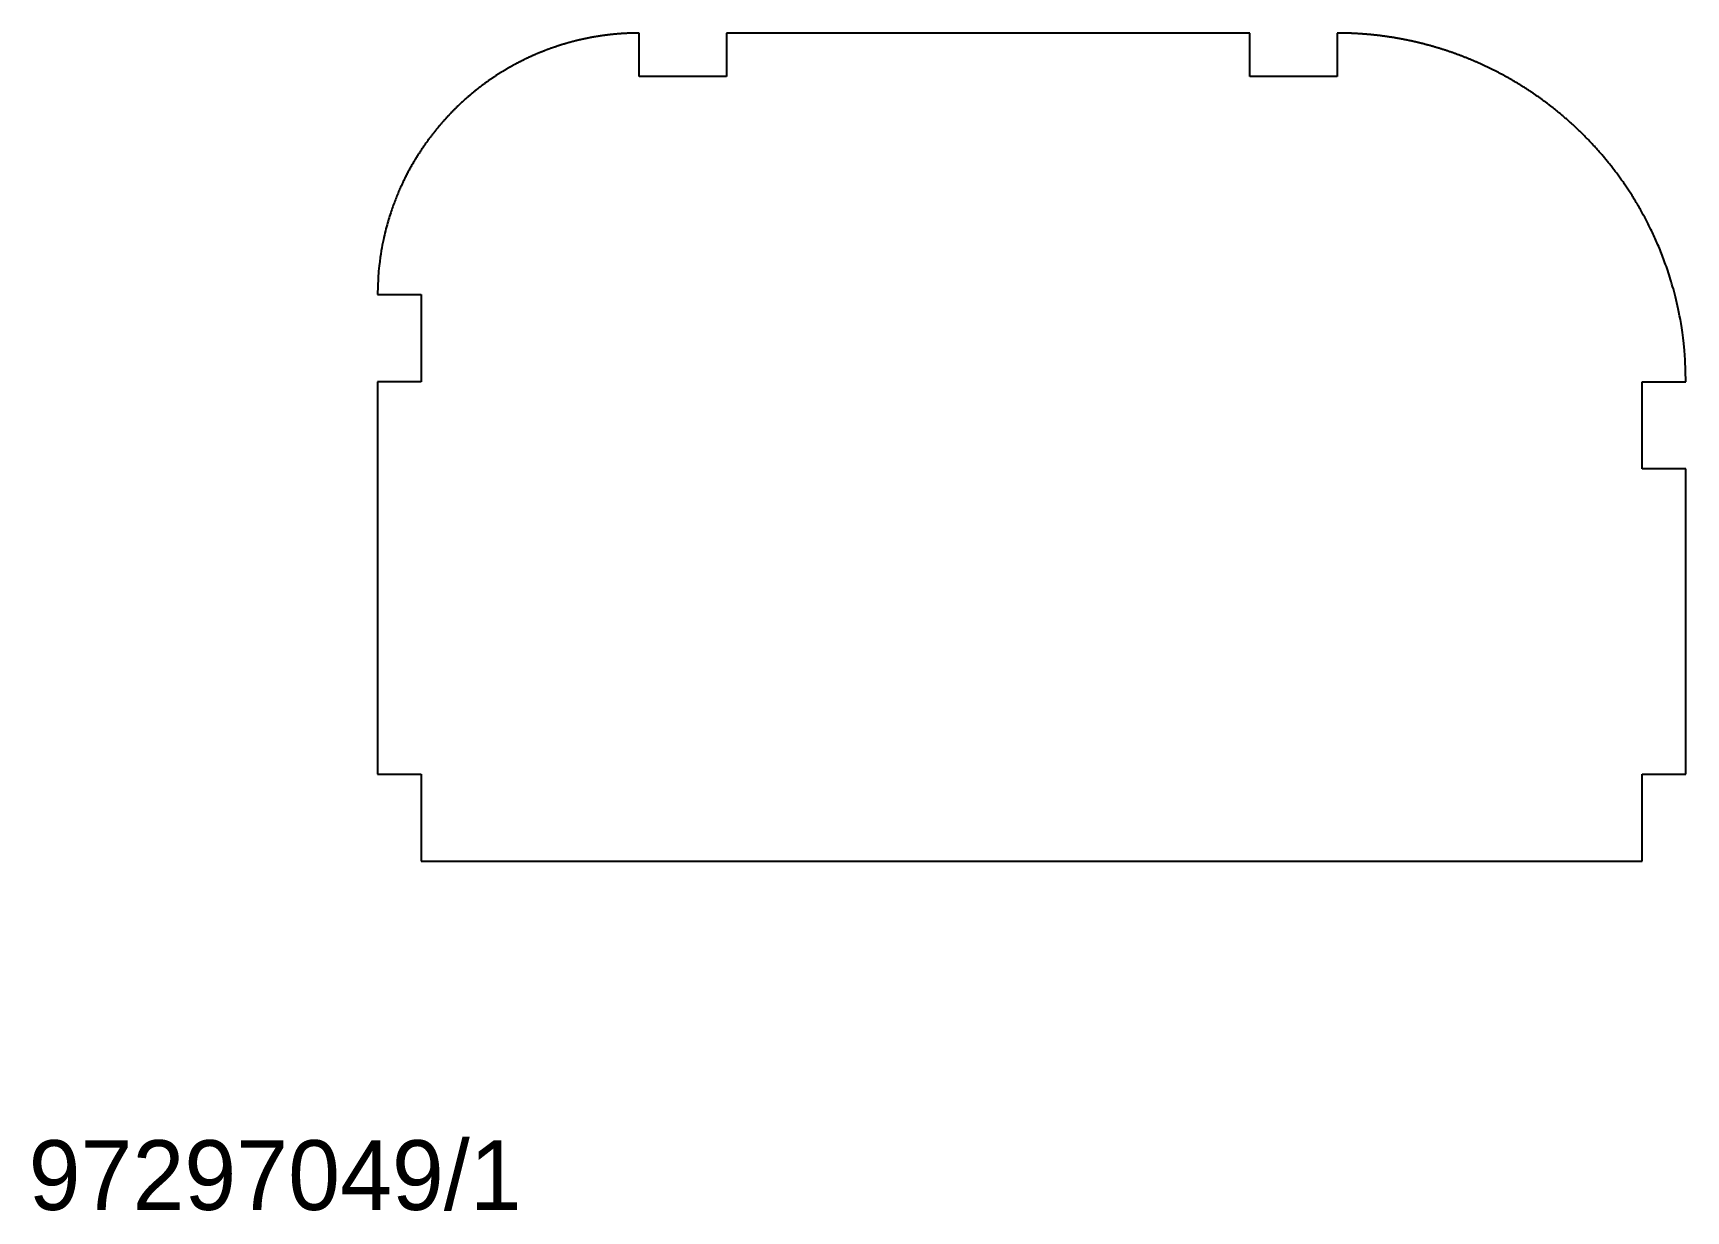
# Model space of a CAD drawing. Extents: x 11 to 200, y 10 to 145.
import ezdxf

# ---------------------------------------------------------------- set-up
doc = ezdxf.new("R2010")
doc.units = 0

msp = doc.modelspace()

# ---------------------------------------------------------------- linework, layer by layer
for p, q in [((72.4248, 144.0279), (72.3647, 144.0121)), ((72.485, 144.0435), (72.4248, 144.0279)), ((72.5451, 144.059), (72.485, 144.0435)), ((72.6052, 144.0743), (72.5451, 144.059)), ((72.6653, 144.0896), (72.6052, 144.0743)), ((72.7254, 144.1046), (72.6653, 144.0896)), ((72.7856, 144.1196), (72.7254, 144.1046)), ((72.8457, 144.1344), (72.7856, 144.1196)), ((72.9058, 144.1491), (72.8457, 144.1344)), ((72.9659, 144.1637), (72.9058, 144.1491)), ((73.026, 144.1781), (72.9659, 144.1637)), ((73.0862, 144.1924), (73.026, 144.1781)), ((73.1463, 144.2066), (73.0862, 144.1924)), ((73.2064, 144.2207), (73.1463, 144.2066)), ((73.2665, 144.2346), (73.2064, 144.2207)), ((73.3266, 144.2484), (73.2665, 144.2346)), ((73.3868, 144.262), (73.3266, 144.2484)), ((73.4469, 144.2755), (73.3868, 144.262)), ((73.507, 144.2889), (73.4469, 144.2755)), ((73.5671, 144.3022), (73.507, 144.2889)), ((73.6272, 144.3153), (73.5671, 144.3022)), ((73.6874, 144.3283), (73.6272, 144.3153)), ((73.7475, 144.3412), (73.6874, 144.3283)), ((73.8076, 144.3539), (73.7475, 144.3412)), ((73.8677, 144.3666), (73.8076, 144.3539)), ((73.9278, 144.379), (73.8677, 144.3666)), ((73.988, 144.3914), (73.9278, 144.379)), ((74.0481, 144.4036), (73.988, 144.3914)), ((74.1082, 144.4158), (74.0481, 144.4036)), ((74.1683, 144.4277), (74.1082, 144.4158)), ((74.2285, 144.4396), (74.1683, 144.4277)), ((74.2886, 144.4513), (74.2285, 144.4396)), ((74.3487, 144.4629), (74.2886, 144.4513)), ((74.4088, 144.4744), (74.3487, 144.4629)), ((74.4689, 144.4857), (74.4088, 144.4744)), ((74.5291, 144.4969), (74.4689, 144.4857)), ((74.5892, 144.508), (74.5291, 144.4969)), ((74.6493, 144.519), (74.5892, 144.508)), ((74.7094, 144.5298), (74.6493, 144.519)), ((74.7695, 144.5405), (74.7094, 144.5298)), ((74.8297, 144.5511), (74.7695, 144.5405)), ((74.8898, 144.5616), (74.8297, 144.5511)), ((74.9499, 144.5719), (74.8898, 144.5616)), ((75.01, 144.5821), (74.9499, 144.5719)), ((75.0701, 144.5922), (75.01, 144.5821)), ((75.1302, 144.6021), (75.0701, 144.5922)), ((75.1904, 144.6119), (75.1302, 144.6021)), ((75.2505, 144.6216), (75.1904, 144.6119)), ((75.3106, 144.6312), (75.2505, 144.6216)), ((75.3707, 144.6407), (75.3106, 144.6312)), ((75.4308, 144.65), (75.3707, 144.6407)), ((75.491, 144.6592), (75.4308, 144.65)), ((75.5511, 144.6683), (75.491, 144.6592)), ((75.6112, 144.6772), (75.5511, 144.6683)), ((75.6713, 144.6861), (75.6112, 144.6772)), ((75.7315, 144.6948), (75.6713, 144.6861)), ((75.7916, 144.7033), (75.7315, 144.6948)), ((75.8517, 144.7118), (75.7916, 144.7033)), ((75.9118, 144.7201), (75.8517, 144.7118)), ((75.9719, 144.7283), (75.9118, 144.7201)), ((76.0321, 144.7364), (75.9719, 144.7283)), ((76.0922, 144.7444), (76.0321, 144.7364)), ((76.1523, 144.7522), (76.0922, 144.7444)), ((76.2124, 144.7599), (76.1523, 144.7522)), ((76.2725, 144.7675), (76.2124, 144.7599)), ((76.3327, 144.775), (76.2725, 144.7675)), ((76.3928, 144.7823), (76.3327, 144.775)), ((76.4529, 144.7896), (76.3928, 144.7823)), ((76.513, 144.7966), (76.4529, 144.7896)), ((76.5731, 144.8036), (76.513, 144.7966)), ((76.6333, 144.8105), (76.5731, 144.8036)), ((76.6934, 144.8172), (76.6333, 144.8105)), ((76.7535, 144.8238), (76.6934, 144.8172)), ((76.8136, 144.8303), (76.7535, 144.8238)), ((76.8737, 144.8367), (76.8136, 144.8303)), ((76.9339, 144.8429), (76.8737, 144.8367)), ((76.994, 144.849), (76.9339, 144.8429)), ((77.0541, 144.855), (76.994, 144.849)), ((77.1142, 144.8609), (77.0541, 144.855)), ((77.1743, 144.8666), (77.1142, 144.8609)), ((77.2345, 144.8723), (77.1743, 144.8666)), ((77.2946, 144.8778), (77.2345, 144.8723)), ((77.3547, 144.8831), (77.2946, 144.8778)), ((77.4148, 144.8884), (77.3547, 144.8831)), ((77.4749, 144.8935), (77.4148, 144.8884)), ((77.5351, 144.8986), (77.4749, 144.8935)), ((77.5952, 144.9035), (77.5351, 144.8986)), ((77.6553, 144.9082), (77.5952, 144.9035)), ((77.7154, 144.9129), (77.6553, 144.9082)), ((77.7755, 144.9174), (77.7154, 144.9129)), ((77.8357, 144.9218), (77.7755, 144.9174)), ((77.8958, 144.9261), (77.8357, 144.9218)), ((77.9559, 144.9303), (77.8958, 144.9261)), ((78.016, 144.9343), (77.9559, 144.9303)), ((78.0761, 144.9382), (78.016, 144.9343)), ((78.1363, 144.942), (78.0761, 144.9382)), ((78.1964, 144.9457), (78.1363, 144.942)), ((78.2565, 144.9493), (78.1964, 144.9457)), ((78.3166, 144.9527), (78.2565, 144.9493)), ((78.3767, 144.956), (78.3166, 144.9527)), ((78.4369, 144.9592), (78.3767, 144.956)), ((78.497, 144.9623), (78.4369, 144.9592)), ((78.5571, 144.9653), (78.497, 144.9623)), ((78.6172, 144.9681), (78.5571, 144.9653)), ((78.6774, 144.9708), (78.6172, 144.9681)), ((78.7375, 144.9734), (78.6774, 144.9708)), ((78.7976, 144.9759), (78.7375, 144.9734)), ((78.8577, 144.9782), (78.7976, 144.9759)), ((78.9178, 144.9805), (78.8577, 144.9782)), ((78.978, 144.9826), (78.9178, 144.9805)), ((79.0381, 144.9846), (78.978, 144.9826)), ((79.0982, 144.9864), (79.0381, 144.9846)), ((79.1583, 144.9882), (79.0982, 144.9864)), ((79.2184, 144.9898), (79.1583, 144.9882)), ((79.2785, 144.9913), (79.2184, 144.9898)), ((79.3387, 144.9927), (79.2785, 144.9913)), ((79.3988, 144.994), (79.3387, 144.9927)), ((79.4589, 144.9951), (79.3988, 144.994)), ((79.519, 144.9961), (79.4589, 144.9951)), ((79.5791, 144.997), (79.519, 144.9961)), ((79.6393, 144.9978), (79.5791, 144.997)), ((79.6994, 144.9985), (79.6393, 144.9978)), ((79.7595, 144.999), (79.6994, 144.9985)), ((79.8196, 144.9995), (79.7595, 144.999)), ((79.8797, 144.9998), (79.8196, 144.9995)), ((79.9399, 144.9999), (79.8797, 144.9998)), ((80, 145), (79.9399, 144.9999)), ((80, 140), (80, 145)), ((150, 145), (90, 145)), ((90, 145), (90, 140)), ((150, 140), (150, 145)), ((160.08, 144.9999), (160, 145)), ((160, 145), (160, 140)), ((160.16, 144.9997), (160.08, 144.9999)), ((160.24, 144.9993), (160.16, 144.9997)), ((160.321, 144.9987), (160.24, 144.9993)), ((160.401, 144.998), (160.321, 144.9987)), ((160.481, 144.9971), (160.401, 144.998)), ((160.561, 144.9961), (160.481, 144.9971)), ((160.641, 144.9949), (160.561, 144.9961)), ((160.721, 144.9935), (160.641, 144.9949)), ((160.802, 144.992), (160.721, 144.9935)), ((160.882, 144.9903), (160.802, 144.992)), ((160.962, 144.9884), (160.882, 144.9903)), ((161.042, 144.9864), (160.962, 144.9884)), ((161.122, 144.9843), (161.042, 144.9864)), ((161.202, 144.9819), (161.122, 144.9843)), ((161.283, 144.9794), (161.202, 144.9819)), ((161.363, 144.9768), (161.283, 144.9794)), ((161.443, 144.974), (161.363, 144.9768)), ((161.523, 144.971), (161.443, 144.974)), ((161.603, 144.9678), (161.523, 144.971)), ((161.683, 144.9646), (161.603, 144.9678)), ((161.764, 144.9611), (161.683, 144.9646)), ((161.844, 144.9575), (161.764, 144.9611)), ((161.924, 144.9537), (161.844, 144.9575)), ((162.004, 144.9498), (161.924, 144.9537)), ((162.084, 144.9457), (162.004, 144.9498)), ((162.164, 144.9414), (162.084, 144.9457)), ((162.244, 144.937), (162.164, 144.9414)), ((162.325, 144.9324), (162.244, 144.937)), ((162.405, 144.9276), (162.325, 144.9324)), ((162.485, 144.9227), (162.405, 144.9276)), ((162.565, 144.9177), (162.485, 144.9227)), ((162.645, 144.9124), (162.565, 144.9177)), ((162.725, 144.907), (162.645, 144.9124)), ((162.806, 144.9015), (162.725, 144.907)), ((162.886, 144.8958), (162.806, 144.9015)), ((162.966, 144.8899), (162.886, 144.8958)), ((163.046, 144.8838), (162.966, 144.8899)), ((163.126, 144.8776), (163.046, 144.8838)), ((163.206, 144.8713), (163.126, 144.8776)), ((163.287, 144.8647), (163.206, 144.8713)), ((163.367, 144.858), (163.287, 144.8647)), ((163.447, 144.8512), (163.367, 144.858)), ((163.527, 144.8442), (163.447, 144.8512)), ((163.607, 144.837), (163.527, 144.8442)), ((163.687, 144.8297), (163.607, 144.837)), ((163.768, 144.8222), (163.687, 144.8297)), ((163.848, 144.8145), (163.768, 144.8222)), ((163.928, 144.8067), (163.848, 144.8145)), ((164.008, 144.7987), (163.928, 144.8067)), ((164.088, 144.7905), (164.008, 144.7987)), ((164.168, 144.7822), (164.088, 144.7905)), ((164.248, 144.7737), (164.168, 144.7822)), ((164.329, 144.7651), (164.248, 144.7737)), ((164.409, 144.7563), (164.329, 144.7651)), ((164.489, 144.7473), (164.409, 144.7563)), ((164.569, 144.7382), (164.489, 144.7473)), ((164.649, 144.7289), (164.569, 144.7382)), ((164.729, 144.7194), (164.649, 144.7289)), ((164.81, 144.7098), (164.729, 144.7194)), ((164.89, 144.7), (164.81, 144.7098)), ((164.97, 144.69), (164.89, 144.7)), ((165.05, 144.6799), (164.97, 144.69)), ((165.13, 144.6696), (165.05, 144.6799)), ((165.21, 144.6592), (165.13, 144.6696)), ((165.291, 144.6486), (165.21, 144.6592)), ((165.371, 144.6378), (165.291, 144.6486)), ((165.451, 144.6268), (165.371, 144.6378)), ((165.531, 144.6157), (165.451, 144.6268)), ((165.611, 144.6045), (165.531, 144.6157)), ((165.691, 144.593), (165.611, 144.6045)), ((165.772, 144.5814), (165.691, 144.593)), ((165.852, 144.5696), (165.772, 144.5814)), ((165.932, 144.5577), (165.852, 144.5696)), ((166.012, 144.5456), (165.932, 144.5577)), ((166.092, 144.5333), (166.012, 144.5456)), ((166.172, 144.5209), (166.092, 144.5333)), ((166.253, 144.5083), (166.172, 144.5209)), ((166.333, 144.4955), (166.253, 144.5083)), ((166.413, 144.4826), (166.333, 144.4955)), ((166.493, 144.4695), (166.413, 144.4826)), ((166.573, 144.4562), (166.493, 144.4695)), ((166.653, 144.4428), (166.573, 144.4562)), ((166.733, 144.4292), (166.653, 144.4428)), ((166.814, 144.4154), (166.733, 144.4292)), ((166.894, 144.4015), (166.814, 144.4154)), ((166.974, 144.3873), (166.894, 144.4015)), ((167.054, 144.3731), (166.974, 144.3873)), ((167.134, 144.3586), (167.054, 144.3731)), ((167.214, 144.344), (167.134, 144.3586)), ((167.295, 144.3292), (167.214, 144.344)), ((167.375, 144.3143), (167.295, 144.3292)), ((167.455, 144.2992), (167.375, 144.3143)), ((167.535, 144.2839), (167.455, 144.2992)), ((167.615, 144.2684), (167.535, 144.2839)), ((167.695, 144.2528), (167.615, 144.2684)), ((167.776, 144.237), (167.695, 144.2528)), ((167.856, 144.221), (167.776, 144.237)), ((167.936, 144.2049), (167.856, 144.221)), ((168.016, 144.1886), (167.936, 144.2049)), ((168.096, 144.1721), (168.016, 144.1886)), ((168.176, 144.1554), (168.096, 144.1721)), ((168.257, 144.1386), (168.176, 144.1554)), ((168.337, 144.1216), (168.257, 144.1386)), ((168.417, 144.1044), (168.337, 144.1216)), ((168.497, 144.0871), (168.417, 144.1044)), ((168.577, 144.0696), (168.497, 144.0871)), ((168.657, 144.0519), (168.577, 144.0696)), ((168.737, 144.034), (168.657, 144.0519)), ((168.818, 144.016), (168.737, 144.034)), ((67.1944, 142.1296), (67.1343, 142.1012)), ((67.2545, 142.1579), (67.1944, 142.1296)), ((67.3146, 142.1861), (67.2545, 142.1579)), ((67.3747, 142.214), (67.3146, 142.1861)), ((67.4349, 142.2418), (67.3747, 142.214)), ((67.495, 142.2695), (67.4349, 142.2418)), ((67.5551, 142.297), (67.495, 142.2695)), ((67.6152, 142.3243), (67.5551, 142.297)), ((67.6753, 142.3515), (67.6152, 142.3243)), ((67.7355, 142.3785), (67.6753, 142.3515)), ((67.7956, 142.4053), (67.7355, 142.3785)), ((67.8557, 142.432), (67.7956, 142.4053)), ((67.9158, 142.4586), (67.8557, 142.432)), ((67.9759, 142.4849), (67.9158, 142.4586)), ((68.0361, 142.5112), (67.9759, 142.4849)), ((68.0962, 142.5372), (68.0361, 142.5112)), ((68.1563, 142.5631), (68.0962, 142.5372)), ((68.2164, 142.5889), (68.1563, 142.5631)), ((68.2766, 142.6145), (68.2164, 142.5889)), ((68.3367, 142.6399), (68.2766, 142.6145)), ((68.3968, 142.6652), (68.3367, 142.6399)), ((68.4569, 142.6904), (68.3968, 142.6652)), ((68.517, 142.7154), (68.4569, 142.6904)), ((68.5771, 142.7402), (68.517, 142.7154)), ((68.6373, 142.7649), (68.5771, 142.7402)), ((68.6974, 142.7894), (68.6373, 142.7649)), ((68.7575, 142.8138), (68.6974, 142.7894)), ((68.8176, 142.838), (68.7575, 142.8138)), ((68.8777, 142.8621), (68.8176, 142.838)), ((68.9379, 142.886), (68.8777, 142.8621)), ((68.998, 142.9098), (68.9379, 142.886)), ((69.0581, 142.9334), (68.998, 142.9098)), ((69.1182, 142.9569), (69.0581, 142.9334)), ((69.1783, 142.9802), (69.1182, 142.9569)), ((69.2385, 143.0034), (69.1783, 142.9802)), ((69.2986, 143.0264), (69.2385, 143.0034)), ((69.3587, 143.0493), (69.2986, 143.0264)), ((69.4188, 143.072), (69.3587, 143.0493)), ((69.4789, 143.0946), (69.4188, 143.072)), ((69.5391, 143.1171), (69.4789, 143.0946)), ((69.5992, 143.1393), (69.5391, 143.1171)), ((69.6593, 143.1615), (69.5992, 143.1393)), ((69.7194, 143.1835), (69.6593, 143.1615)), ((69.7796, 143.2054), (69.7194, 143.1835)), ((69.8397, 143.2271), (69.7796, 143.2054)), ((69.8998, 143.2486), (69.8397, 143.2271)), ((69.9599, 143.2701), (69.8998, 143.2486)), ((70.02, 143.2913), (69.9599, 143.2701)), ((70.0802, 143.3125), (70.02, 143.2913)), ((70.1403, 143.3335), (70.0802, 143.3125)), ((70.2004, 143.3543), (70.1403, 143.3335)), ((70.2605, 143.375), (70.2004, 143.3543)), ((70.3206, 143.3956), (70.2605, 143.375)), ((70.3808, 143.416), (70.3206, 143.3956)), ((70.4409, 143.4363), (70.3808, 143.416)), ((70.501, 143.4564), (70.4409, 143.4363)), ((70.5611, 143.4764), (70.501, 143.4564)), ((70.6212, 143.4963), (70.5611, 143.4764)), ((70.6814, 143.516), (70.6212, 143.4963)), ((70.7415, 143.5356), (70.6814, 143.516)), ((70.8016, 143.555), (70.7415, 143.5356)), ((70.8617, 143.5743), (70.8016, 143.555)), ((70.9218, 143.5935), (70.8617, 143.5743)), ((70.9819, 143.6125), (70.9218, 143.5935)), ((71.0421, 143.6314), (70.9819, 143.6125)), ((71.1022, 143.6501), (71.0421, 143.6314)), ((71.1623, 143.6687), (71.1022, 143.6501)), ((71.2224, 143.6872), (71.1623, 143.6687)), ((71.2826, 143.7055), (71.2224, 143.6872)), ((71.3427, 143.7237), (71.2826, 143.7055)), ((71.4028, 143.7417), (71.3427, 143.7237)), ((71.4629, 143.7597), (71.4028, 143.7417)), ((71.523, 143.7774), (71.4629, 143.7597)), ((71.5832, 143.7951), (71.523, 143.7774)), ((71.6433, 143.8126), (71.5832, 143.7951)), ((71.7034, 143.83), (71.6433, 143.8126)), ((71.7635, 143.8472), (71.7034, 143.83)), ((71.8236, 143.8643), (71.7635, 143.8472)), ((71.8838, 143.8812), (71.8236, 143.8643)), ((71.9439, 143.8981), (71.8838, 143.8812)), ((72.004, 143.9148), (71.9439, 143.8981)), ((72.0641, 143.9313), (72.004, 143.9148)), ((72.1242, 143.9478), (72.0641, 143.9313)), ((72.1844, 143.964), (72.1242, 143.9478)), ((72.2445, 143.9802), (72.1844, 143.964)), ((72.3046, 143.9962), (72.2445, 143.9802)), ((72.3647, 144.0121), (72.3046, 143.9962)), ((168.898, 143.9978), (168.818, 144.016)), ((168.978, 143.9794), (168.898, 143.9978)), ((169.058, 143.9609), (168.978, 143.9794)), ((169.138, 143.9422), (169.058, 143.9609)), ((169.218, 143.9232), (169.138, 143.9422)), ((169.299, 143.9042), (169.218, 143.9232)), ((169.379, 143.8849), (169.299, 143.9042)), ((169.459, 143.8655), (169.379, 143.8849)), ((169.539, 143.8459), (169.459, 143.8655)), ((169.619, 143.8261), (169.539, 143.8459)), ((169.699, 143.8062), (169.619, 143.8261)), ((169.78, 143.7861), (169.699, 143.8062)), ((169.86, 143.7658), (169.78, 143.7861)), ((169.94, 143.7453), (169.86, 143.7658)), ((170.02, 143.7246), (169.94, 143.7453)), ((170.1, 143.7038), (170.02, 143.7246)), ((170.18, 143.6828), (170.1, 143.7038)), ((170.261, 143.6616), (170.18, 143.6828)), ((170.341, 143.6403), (170.261, 143.6616)), ((170.421, 143.6187), (170.341, 143.6403)), ((170.501, 143.597), (170.421, 143.6187)), ((170.581, 143.5751), (170.501, 143.597)), ((170.661, 143.553), (170.581, 143.5751)), ((170.741, 143.5308), (170.661, 143.553)), ((170.822, 143.5083), (170.741, 143.5308)), ((170.902, 143.4857), (170.822, 143.5083)), ((170.982, 143.4629), (170.902, 143.4857)), ((171.062, 143.4399), (170.982, 143.4629)), ((171.142, 143.4168), (171.062, 143.4399)), ((171.222, 143.3934), (171.142, 143.4168)), ((171.303, 143.3699), (171.222, 143.3934)), ((171.383, 143.3462), (171.303, 143.3699)), ((171.463, 143.3223), (171.383, 143.3462)), ((171.543, 143.2983), (171.463, 143.3223)), ((171.623, 143.274), (171.543, 143.2983)), ((171.703, 143.2496), (171.623, 143.274)), ((171.784, 143.2249), (171.703, 143.2496)), ((171.864, 143.2001), (171.784, 143.2249)), ((171.944, 143.1752), (171.864, 143.2001)), ((172.024, 143.15), (171.944, 143.1752)), ((172.104, 143.1246), (172.024, 143.15)), ((172.184, 143.0991), (172.104, 143.1246)), ((172.265, 143.0734), (172.184, 143.0991)), ((172.345, 143.0474), (172.265, 143.0734)), ((172.425, 143.0213), (172.345, 143.0474)), ((172.505, 142.9951), (172.425, 143.0213)), ((172.585, 142.9686), (172.505, 142.9951)), ((172.665, 142.9419), (172.585, 142.9686)), ((172.745, 142.9151), (172.665, 142.9419)), ((172.826, 142.888), (172.745, 142.9151)), ((172.906, 142.8608), (172.826, 142.888)), ((172.986, 142.8334), (172.906, 142.8608)), ((173.066, 142.8058), (172.986, 142.8334)), ((173.146, 142.778), (173.066, 142.8058)), ((173.226, 142.75), (173.146, 142.778)), ((173.307, 142.7218), (173.226, 142.75)), ((173.387, 142.6934), (173.307, 142.7218)), ((173.467, 142.6649), (173.387, 142.6934)), ((173.547, 142.6361), (173.467, 142.6649)), ((173.627, 142.6071), (173.547, 142.6361)), ((173.707, 142.578), (173.627, 142.6071)), ((173.788, 142.5487), (173.707, 142.578)), ((173.868, 142.5191), (173.788, 142.5487)), ((173.948, 142.4894), (173.868, 142.5191)), ((174.028, 142.4595), (173.948, 142.4894)), ((174.108, 142.4294), (174.028, 142.4595)), ((174.188, 142.3991), (174.108, 142.4294)), ((174.269, 142.3685), (174.188, 142.3991)), ((174.349, 142.3378), (174.269, 142.3685)), ((174.429, 142.3069), (174.349, 142.3378)), ((174.509, 142.2758), (174.429, 142.3069)), ((174.589, 142.2445), (174.509, 142.2758)), ((174.669, 142.213), (174.589, 142.2445)), ((174.749, 142.1813), (174.669, 142.213)), ((174.83, 142.1494), (174.749, 142.1813)), ((174.91, 142.1173), (174.83, 142.1494)), ((63.7675, 140.2291), (63.7074, 140.1903)), ((63.8277, 140.2677), (63.7675, 140.2291)), ((63.8878, 140.306), (63.8277, 140.2677)), ((63.9479, 140.3442), (63.8878, 140.306)), ((64.008, 140.3822), (63.9479, 140.3442)), ((64.0681, 140.42), (64.008, 140.3822)), ((64.1283, 140.4576), (64.0681, 140.42)), ((64.1884, 140.4949), (64.1283, 140.4576)), ((64.2485, 140.5321), (64.1884, 140.4949)), ((64.3086, 140.5691), (64.2485, 140.5321)), ((64.3687, 140.6059), (64.3086, 140.5691)), ((64.4288, 140.6425), (64.3687, 140.6059)), ((64.489, 140.6789), (64.4288, 140.6425)), ((64.5491, 140.7151), (64.489, 140.6789)), ((64.6092, 140.7512), (64.5491, 140.7151)), ((64.6693, 140.787), (64.6092, 140.7512)), ((64.7294, 140.8227), (64.6693, 140.787)), ((64.7896, 140.8581), (64.7294, 140.8227)), ((64.8497, 140.8934), (64.7896, 140.8581)), ((64.9098, 140.9285), (64.8497, 140.8934)), ((64.9699, 140.9634), (64.9098, 140.9285)), ((65.0301, 140.9981), (64.9699, 140.9634)), ((65.0902, 141.0326), (65.0301, 140.9981)), ((65.1503, 141.067), (65.0902, 141.0326)), ((65.2104, 141.1011), (65.1503, 141.067)), ((65.2705, 141.1351), (65.2104, 141.1011)), ((65.3307, 141.1689), (65.2705, 141.1351)), ((65.3908, 141.2025), (65.3307, 141.1689)), ((65.4509, 141.2359), (65.3908, 141.2025)), ((65.511, 141.2692), (65.4509, 141.2359)), ((65.5711, 141.3022), (65.511, 141.2692)), ((65.6313, 141.3351), (65.5711, 141.3022)), ((65.6914, 141.3678), (65.6313, 141.3351)), ((65.7515, 141.4004), (65.6914, 141.3678)), ((65.8116, 141.4327), (65.7515, 141.4004)), ((65.8717, 141.4649), (65.8116, 141.4327)), ((65.9319, 141.4969), (65.8717, 141.4649)), ((65.992, 141.5288), (65.9319, 141.4969)), ((66.0521, 141.5604), (65.992, 141.5288)), ((66.1122, 141.5919), (66.0521, 141.5604)), ((66.1723, 141.6232), (66.1122, 141.5919)), ((66.2325, 141.6544), (66.1723, 141.6232)), ((66.2926, 141.6853), (66.2325, 141.6544)), ((66.3527, 141.7161), (66.2926, 141.6853)), ((66.4128, 141.7467), (66.3527, 141.7161)), ((66.4729, 141.7772), (66.4128, 141.7467)), ((66.5331, 141.8075), (66.4729, 141.7772)), ((66.5932, 141.8376), (66.5331, 141.8075)), ((66.6533, 141.8676), (66.5932, 141.8376)), ((66.7134, 141.8973), (66.6533, 141.8676)), ((66.7735, 141.9269), (66.7134, 141.8973)), ((66.8337, 141.9564), (66.7735, 141.9269)), ((66.8938, 141.9857), (66.8337, 141.9564)), ((66.9539, 142.0148), (66.8938, 141.9857)), ((67.014, 142.0437), (66.9539, 142.0148)), ((67.0741, 142.0725), (67.014, 142.0437)), ((67.1343, 142.1012), (67.0741, 142.0725)), ((174.99, 142.085), (174.91, 142.1173)), ((175.07, 142.0525), (174.99, 142.085)), ((175.15, 142.0198), (175.07, 142.0525)), ((175.23, 141.9869), (175.15, 142.0198)), ((175.311, 141.9538), (175.23, 141.9869)), ((175.391, 141.9205), (175.311, 141.9538)), ((175.471, 141.887), (175.391, 141.9205)), ((175.551, 141.8533), (175.471, 141.887)), ((175.631, 141.8193), (175.551, 141.8533)), ((175.711, 141.7852), (175.631, 141.8193)), ((175.792, 141.7509), (175.711, 141.7852)), ((175.872, 141.7163), (175.792, 141.7509)), ((175.952, 141.6815), (175.872, 141.7163)), ((176.032, 141.6466), (175.952, 141.6815)), ((176.112, 141.6114), (176.032, 141.6466)), ((176.192, 141.576), (176.112, 141.6114)), ((176.273, 141.5404), (176.192, 141.576)), ((176.353, 141.5046), (176.273, 141.5404)), ((176.433, 141.4686), (176.353, 141.5046)), ((176.513, 141.4324), (176.433, 141.4686)), ((176.593, 141.396), (176.513, 141.4324)), ((176.673, 141.3593), (176.593, 141.396)), ((176.753, 141.3224), (176.673, 141.3593)), ((176.834, 141.2854), (176.753, 141.3224)), ((176.914, 141.2481), (176.834, 141.2854)), ((176.994, 141.2106), (176.914, 141.2481)), ((177.074, 141.1728), (176.994, 141.2106)), ((177.154, 141.1349), (177.074, 141.1728)), ((177.234, 141.0967), (177.154, 141.1349)), ((177.315, 141.0583), (177.234, 141.0967)), ((177.395, 141.0197), (177.315, 141.0583)), ((177.475, 140.9809), (177.395, 141.0197)), ((177.555, 140.9419), (177.475, 140.9809)), ((177.635, 140.9026), (177.555, 140.9419)), ((177.715, 140.8631), (177.635, 140.9026)), ((177.796, 140.8234), (177.715, 140.8631)), ((177.876, 140.7835), (177.796, 140.8234)), ((177.956, 140.7433), (177.876, 140.7835)), ((178.036, 140.7029), (177.956, 140.7433)), ((178.116, 140.6623), (178.036, 140.7029)), ((178.196, 140.6215), (178.116, 140.6623)), ((178.277, 140.5804), (178.196, 140.6215)), ((178.357, 140.5391), (178.277, 140.5804)), ((178.437, 140.4976), (178.357, 140.5391)), ((178.517, 140.4559), (178.437, 140.4976)), ((178.597, 140.4139), (178.517, 140.4559)), ((178.677, 140.3717), (178.597, 140.4139)), ((178.758, 140.3292), (178.677, 140.3717)), ((178.838, 140.2866), (178.758, 140.3292)), ((178.918, 140.2437), (178.838, 140.2866)), ((178.998, 140.2005), (178.918, 140.2437)), ((61.1824, 138.3644), (61.1222, 138.3159)), ((61.2425, 138.4127), (61.1824, 138.3644)), ((61.3026, 138.4608), (61.2425, 138.4127)), ((61.3627, 138.5085), (61.3026, 138.4608)), ((61.4228, 138.5561), (61.3627, 138.5085)), ((61.483, 138.6034), (61.4228, 138.5561)), ((61.5431, 138.6504), (61.483, 138.6034)), ((61.6032, 138.6972), (61.5431, 138.6504)), ((61.6633, 138.7438), (61.6032, 138.6972)), ((61.7234, 138.7901), (61.6633, 138.7438)), ((61.7836, 138.8361), (61.7234, 138.7901)), ((61.8437, 138.882), (61.7836, 138.8361)), ((61.9038, 138.9276), (61.8437, 138.882)), ((61.9639, 138.9729), (61.9038, 138.9276)), ((62.024, 139.018), (61.9639, 138.9729)), ((62.0842, 139.0629), (62.024, 139.018)), ((62.1443, 139.1075), (62.0842, 139.0629)), ((62.2044, 139.1519), (62.1443, 139.1075)), ((62.2645, 139.1961), (62.2044, 139.1519)), ((62.3246, 139.2401), (62.2645, 139.1961)), ((62.3848, 139.2838), (62.3246, 139.2401)), ((62.4449, 139.3273), (62.3848, 139.2838)), ((62.505, 139.3706), (62.4449, 139.3273)), ((62.5651, 139.4136), (62.505, 139.3706)), ((62.6252, 139.4565), (62.5651, 139.4136)), ((62.6854, 139.499), (62.6252, 139.4565)), ((62.7455, 139.5414), (62.6854, 139.499)), ((62.8056, 139.5836), (62.7455, 139.5414)), ((62.8657, 139.6255), (62.8056, 139.5836)), ((62.9258, 139.6673), (62.8657, 139.6255)), ((62.986, 139.7088), (62.9258, 139.6673)), ((63.0461, 139.75), (62.986, 139.7088)), ((63.1062, 139.7911), (63.0461, 139.75)), ((63.1663, 139.832), (63.1062, 139.7911)), ((63.2264, 139.8726), (63.1663, 139.832)), ((63.2866, 139.9131), (63.2264, 139.8726)), ((63.3467, 139.9533), (63.2866, 139.9131)), ((63.4068, 139.9933), (63.3467, 139.9533)), ((63.4669, 140.0331), (63.4068, 139.9933)), ((63.5271, 140.0727), (63.4669, 140.0331)), ((63.5872, 140.1121), (63.5271, 140.0727)), ((63.6473, 140.1513), (63.5872, 140.1121)), ((63.7074, 140.1903), (63.6473, 140.1513)), ((90, 140), (80, 140)), ((160, 140), (150, 140)), ((179.078, 140.1571), (178.998, 140.2005)), ((179.158, 140.1135), (179.078, 140.1571)), ((179.238, 140.0697), (179.158, 140.1135)), ((179.319, 140.0256), (179.238, 140.0697)), ((179.399, 139.9812), (179.319, 140.0256)), ((179.479, 139.9366), (179.399, 139.9812)), ((179.559, 139.8918), (179.479, 139.9366)), ((179.639, 139.8468), (179.559, 139.8918)), ((179.719, 139.8015), (179.639, 139.8468)), ((179.8, 139.7559), (179.719, 139.8015)), ((179.88, 139.7102), (179.8, 139.7559)), ((179.96, 139.6641), (179.88, 139.7102)), ((180.04, 139.6178), (179.96, 139.6641)), ((180.12, 139.5713), (180.04, 139.6178)), ((180.2, 139.5245), (180.12, 139.5713)), ((180.281, 139.4775), (180.2, 139.5245)), ((180.361, 139.4302), (180.281, 139.4775)), ((180.441, 139.3827), (180.361, 139.4302)), ((180.521, 139.3349), (180.441, 139.3827)), ((180.601, 139.2869), (180.521, 139.3349)), ((180.681, 139.2386), (180.601, 139.2869)), ((180.762, 139.19), (180.681, 139.2386)), ((180.842, 139.1412), (180.762, 139.19)), ((180.922, 139.0922), (180.842, 139.1412)), ((181.002, 139.0428), (180.922, 139.0922)), ((181.082, 138.9933), (181.002, 139.0428)), ((181.162, 138.9434), (181.082, 138.9933)), ((181.242, 138.8933), (181.162, 138.9434)), ((181.323, 138.8429), (181.242, 138.8933)), ((181.403, 138.7923), (181.323, 138.8429)), ((181.483, 138.7414), (181.403, 138.7923)), ((181.563, 138.6902), (181.483, 138.7414)), ((181.643, 138.6388), (181.563, 138.6902)), ((181.723, 138.5871), (181.643, 138.6388)), ((181.804, 138.5351), (181.723, 138.5871)), ((181.884, 138.4828), (181.804, 138.5351)), ((181.964, 138.4303), (181.884, 138.4828)), ((182.044, 138.3775), (181.964, 138.4303)), ((182.124, 138.3244), (182.044, 138.3775)), ((59.01804, 136.4419), (58.9579, 136.3829)), ((59.07816, 136.5006), (59.01804, 136.4419)), ((59.13828, 136.5589), (59.07816, 136.5006)), ((59.19839, 136.617), (59.13828, 136.5589)), ((59.25851, 136.6747), (59.19839, 136.617)), ((59.31863, 136.732), (59.25851, 136.6747)), ((59.37875, 136.7891), (59.31863, 136.732)), ((59.43887, 136.8458), (59.37875, 136.7891)), ((59.49899, 136.9023), (59.43887, 136.8458)), ((59.55911, 136.9584), (59.49899, 136.9023)), ((59.61923, 137.0142), (59.55911, 136.9584)), ((59.67935, 137.0697), (59.61923, 137.0142)), ((59.73947, 137.1249), (59.67935, 137.0697)), ((59.79959, 137.1798), (59.73947, 137.1249)), ((59.85971, 137.2344), (59.79959, 137.1798)), ((59.91983, 137.2887), (59.85971, 137.2344)), ((59.97995, 137.3427), (59.91983, 137.2887)), ((60.0401, 137.3965), (59.97995, 137.3427)), ((60.1002, 137.4499), (60.0401, 137.3965)), ((60.1603, 137.503), (60.1002, 137.4499)), ((60.2204, 137.5559), (60.1603, 137.503)), ((60.2805, 137.6085), (60.2204, 137.5559)), ((60.3407, 137.6608), (60.2805, 137.6085)), ((60.4008, 137.7128), (60.3407, 137.6608)), ((60.4609, 137.7645), (60.4008, 137.7128)), ((60.521, 137.816), (60.4609, 137.7645)), ((60.5812, 137.8672), (60.521, 137.816)), ((60.6413, 137.9181), (60.5812, 137.8672)), ((60.7014, 137.9688), (60.6413, 137.9181)), ((60.7615, 138.0191), (60.7014, 137.9688)), ((60.8216, 138.0692), (60.7615, 138.0191)), ((60.8818, 138.1191), (60.8216, 138.0692)), ((60.9419, 138.1687), (60.8818, 138.1191)), ((61.002, 138.218), (60.9419, 138.1687)), ((61.0621, 138.2671), (61.002, 138.218)), ((61.1222, 138.3159), (61.0621, 138.2671)), ((182.204, 138.2711), (182.124, 138.3244)), ((182.285, 138.2174), (182.204, 138.2711)), ((182.365, 138.1635), (182.285, 138.2174)), ((182.445, 138.1093), (182.365, 138.1635)), ((182.525, 138.0548), (182.445, 138.1093)), ((182.605, 138.0001), (182.525, 138.0548)), ((182.685, 137.945), (182.605, 138.0001)), ((182.766, 137.8897), (182.685, 137.945)), ((182.846, 137.834), (182.766, 137.8897)), ((182.926, 137.7781), (182.846, 137.834)), ((183.006, 137.7219), (182.926, 137.7781)), ((183.086, 137.6654), (183.006, 137.7219)), ((183.166, 137.6086), (183.086, 137.6654)), ((183.246, 137.5515), (183.166, 137.6086)), ((183.327, 137.4941), (183.246, 137.5515)), ((183.407, 137.4364), (183.327, 137.4941)), ((183.487, 137.3784), (183.407, 137.4364)), ((183.567, 137.3201), (183.487, 137.3784)), ((183.647, 137.2615), (183.567, 137.3201)), ((183.727, 137.2026), (183.647, 137.2615)), ((183.808, 137.1434), (183.727, 137.2026)), ((183.888, 137.0838), (183.808, 137.1434)), ((183.968, 137.024), (183.888, 137.0838)), ((184.048, 136.9639), (183.968, 137.024)), ((184.128, 136.9034), (184.048, 136.9639)), ((184.208, 136.8426), (184.128, 136.9034)), ((184.289, 136.7815), (184.208, 136.8426)), ((184.369, 136.7201), (184.289, 136.7815)), ((184.449, 136.6583), (184.369, 136.7201)), ((184.529, 136.5963), (184.449, 136.6583)), ((184.609, 136.5339), (184.529, 136.5963)), ((184.689, 136.4712), (184.609, 136.5339)), ((184.77, 136.4081), (184.689, 136.4712)), ((57.27454, 134.5845), (57.21442, 134.5145)), ((57.33466, 134.6541), (57.27454, 134.5845)), ((57.39478, 134.7232), (57.33466, 134.6541)), ((57.4549, 134.7919), (57.39478, 134.7232)), ((57.51503, 134.8602), (57.4549, 134.7919)), ((57.57515, 134.928), (57.51503, 134.8602)), ((57.63527, 134.9955), (57.57515, 134.928)), ((57.69539, 135.0625), (57.63527, 134.9955)), ((57.75551, 135.1292), (57.69539, 135.0625)), ((57.81563, 135.1954), (57.75551, 135.1292)), ((57.87575, 135.2612), (57.81563, 135.1954)), ((57.93587, 135.3267), (57.87575, 135.2612)), ((57.99599, 135.3917), (57.93587, 135.3267)), ((58.05611, 135.4564), (57.99599, 135.3917)), ((58.11623, 135.5207), (58.05611, 135.4564)), ((58.17635, 135.5847), (58.11623, 135.5207)), ((58.23647, 135.6482), (58.17635, 135.5847)), ((58.29659, 135.7114), (58.23647, 135.6482)), ((58.3567, 135.7742), (58.29659, 135.7114)), ((58.41682, 135.8367), (58.3567, 135.7742)), ((58.47694, 135.8988), (58.41682, 135.8367)), ((58.53706, 135.9605), (58.47694, 135.8988)), ((58.59718, 136.0219), (58.53706, 135.9605)), ((58.6573, 136.0829), (58.59718, 136.0219)), ((58.71742, 136.1436), (58.6573, 136.0829)), ((58.77754, 136.2039), (58.71742, 136.1436)), ((58.83766, 136.2639), (58.77754, 136.2039)), ((58.89778, 136.3236), (58.83766, 136.2639)), ((58.9579, 136.3829), (58.89778, 136.3236)), ((184.85, 136.3447), (184.77, 136.4081)), ((184.93, 136.281), (184.85, 136.3447)), ((185.01, 136.217), (184.93, 136.281)), ((185.09, 136.1526), (185.01, 136.217)), ((185.17, 136.0878), (185.09, 136.1526)), ((185.25, 136.0228), (185.17, 136.0878)), ((185.331, 135.9573), (185.25, 136.0228)), ((185.411, 135.8916), (185.331, 135.9573)), ((185.491, 135.8255), (185.411, 135.8916)), ((185.571, 135.759), (185.491, 135.8255)), ((185.651, 135.6922), (185.571, 135.759)), ((185.731, 135.625), (185.651, 135.6922)), ((185.812, 135.5575), (185.731, 135.625)), ((185.892, 135.4896), (185.812, 135.5575)), ((185.972, 135.4213), (185.892, 135.4896)), ((186.052, 135.3527), (185.972, 135.4213)), ((186.132, 135.2837), (186.052, 135.3527)), ((186.212, 135.2144), (186.132, 135.2837)), ((186.293, 135.1446), (186.212, 135.2144)), ((186.373, 135.0745), (186.293, 135.1446)), ((186.453, 135.0041), (186.373, 135.0745)), ((186.533, 134.9332), (186.453, 135.0041)), ((186.613, 134.8619), (186.533, 134.9332)), ((186.693, 134.7903), (186.613, 134.8619)), ((186.774, 134.7183), (186.693, 134.7903)), ((186.854, 134.6459), (186.774, 134.7183)), ((186.934, 134.5731), (186.854, 134.6459)), ((187.014, 134.4999), (186.934, 134.5731)), ((55.77153, 132.6913), (55.71141, 132.6087)), ((55.83165, 132.7733), (55.77153, 132.6913)), ((55.89177, 132.8548), (55.83165, 132.7733)), ((55.95189, 132.9357), (55.89177, 132.8548)), ((56.01202, 133.016), (55.95189, 132.9357)), ((56.07214, 133.0958), (56.01202, 133.016)), ((56.13226, 133.175), (56.07214, 133.0958)), ((56.19238, 133.2537), (56.13226, 133.175)), ((56.2525, 133.3318), (56.19238, 133.2537)), ((56.31262, 133.4095), (56.2525, 133.3318)), ((56.37274, 133.4866), (56.31262, 133.4095)), ((56.43286, 133.5631), (56.37274, 133.4866)), ((56.49298, 133.6392), (56.43286, 133.5631)), ((56.5531, 133.7148), (56.49298, 133.6392)), ((56.61322, 133.7899), (56.5531, 133.7148)), ((56.67334, 133.8644), (56.61322, 133.7899)), ((56.73346, 133.9385), (56.67334, 133.8644)), ((56.79358, 134.0122), (56.73346, 133.9385)), ((56.8537, 134.0853), (56.79358, 134.0122)), ((56.91382, 134.158), (56.8537, 134.0853)), ((56.97394, 134.2302), (56.91382, 134.158)), ((57.03406, 134.302), (56.97394, 134.2302)), ((57.09418, 134.3733), (57.03406, 134.302)), ((57.1543, 134.4441), (57.09418, 134.3733)), ((57.21442, 134.5145), (57.1543, 134.4441)), ((187.094, 134.4263), (187.014, 134.4999)), ((187.174, 134.3522), (187.094, 134.4263)), ((187.255, 134.2778), (187.174, 134.3522)), ((187.335, 134.203), (187.255, 134.2778)), ((187.415, 134.1278), (187.335, 134.203)), ((187.495, 134.0521), (187.415, 134.1278)), ((187.575, 133.976), (187.495, 134.0521)), ((187.655, 133.8995), (187.575, 133.976)), ((187.735, 133.8226), (187.655, 133.8995)), ((187.816, 133.7453), (187.735, 133.8226)), ((187.896, 133.6675), (187.816, 133.7453)), ((187.976, 133.5893), (187.896, 133.6675)), ((188.056, 133.5106), (187.976, 133.5893)), ((188.136, 133.4315), (188.056, 133.5106)), ((188.216, 133.3519), (188.136, 133.4315)), ((188.297, 133.2719), (188.216, 133.3519)), ((188.377, 133.1915), (188.297, 133.2719)), ((188.457, 133.1106), (188.377, 133.1915)), ((188.537, 133.0292), (188.457, 133.1106)), ((188.617, 132.9473), (188.537, 133.0292)), ((188.697, 132.865), (188.617, 132.9473)), ((188.778, 132.7822), (188.697, 132.865)), ((188.858, 132.6989), (188.778, 132.7822)), ((188.938, 132.6152), (188.858, 132.6989)), ((54.50902, 130.818), (54.44888, 130.7207)), ((54.56914, 130.9145), (54.50902, 130.818)), ((54.62926, 131.0102), (54.56914, 130.9145)), ((54.68938, 131.105), (54.62926, 131.0102)), ((54.7495, 131.1991), (54.68938, 131.105)), ((54.80962, 131.2925), (54.7495, 131.1991)), ((54.86974, 131.385), (54.80962, 131.2925)), ((54.92986, 131.4769), (54.86974, 131.385)), ((54.98997, 131.568), (54.92986, 131.4769)), ((55.05009, 131.6584), (54.98997, 131.568)), ((55.11021, 131.7481), (55.05009, 131.6584)), ((55.17033, 131.8371), (55.11021, 131.7481)), ((55.23045, 131.9254), (55.17033, 131.8371)), ((55.29057, 132.0131), (55.23045, 131.9254)), ((55.35069, 132.1001), (55.29057, 132.0131)), ((55.41081, 132.1864), (55.35069, 132.1001)), ((55.47093, 132.2721), (55.41081, 132.1864)), ((55.53105, 132.3571), (55.47093, 132.2721)), ((55.59117, 132.4416), (55.53105, 132.3571)), ((55.65129, 132.5254), (55.59117, 132.4416)), ((55.71141, 132.6087), (55.65129, 132.5254)), ((189.018, 132.5309), (188.938, 132.6152)), ((189.098, 132.4462), (189.018, 132.5309)), ((189.178, 132.361), (189.098, 132.4462)), ((189.259, 132.2752), (189.178, 132.361)), ((189.339, 132.189), (189.259, 132.2752)), ((189.419, 132.1022), (189.339, 132.189)), ((189.499, 132.015), (189.419, 132.1022)), ((189.579, 131.9272), (189.499, 132.015)), ((189.659, 131.8389), (189.579, 131.9272)), ((189.739, 131.75), (189.659, 131.8389)), ((189.82, 131.6606), (189.739, 131.75)), ((189.9, 131.5707), (189.82, 131.6606)), ((189.98, 131.4802), (189.9, 131.5707)), ((190.06, 131.3892), (189.98, 131.4802)), ((190.14, 131.2976), (190.06, 131.3892)), ((190.22, 131.2054), (190.14, 131.2976)), ((190.301, 131.1127), (190.22, 131.2054)), ((190.381, 131.0194), (190.301, 131.1127)), ((190.461, 130.9255), (190.381, 131.0194)), ((190.541, 130.831), (190.461, 130.9255)), ((190.621, 130.7359), (190.541, 130.831)), ((53.42685, 128.9236), (53.36673, 128.8083)), ((53.48697, 129.0378), (53.42685, 128.9236)), ((53.54709, 129.1507), (53.48697, 129.0378)), ((53.60721, 129.2626), (53.54709, 129.1507)), ((53.66733, 129.3733), (53.60721, 129.2626)), ((53.72745, 129.4829), (53.66733, 129.3733)), ((53.78757, 129.5914), (53.72745, 129.4829)), ((53.84769, 129.6989), (53.78757, 129.5914)), ((53.90781, 129.8053), (53.84769, 129.6989)), ((53.96793, 129.9108), (53.90781, 129.8053)), ((54.02805, 130.0153), (53.96793, 129.9108)), ((54.08817, 130.1188), (54.02805, 130.0153)), ((54.14828, 130.2213), (54.08817, 130.1188)), ((54.2084, 130.323), (54.14828, 130.2213)), ((54.26852, 130.4237), (54.2084, 130.323)), ((54.32864, 130.5236), (54.26852, 130.4237)), ((54.38876, 130.6226), (54.32864, 130.5236)), ((54.44888, 130.7207), (54.38876, 130.6226)), ((190.701, 130.6403), (190.621, 130.7359)), ((190.782, 130.544), (190.701, 130.6403)), ((190.862, 130.4471), (190.782, 130.544)), ((190.942, 130.3495), (190.862, 130.4471)), ((191.022, 130.2514), (190.942, 130.3495)), ((191.102, 130.1526), (191.022, 130.2514)), ((191.182, 130.0531), (191.102, 130.1526)), ((191.263, 129.953), (191.182, 130.0531)), ((191.343, 129.8523), (191.263, 129.953)), ((191.423, 129.7508), (191.343, 129.8523)), ((191.503, 129.6487), (191.423, 129.7508)), ((191.583, 129.5459), (191.503, 129.6487)), ((191.663, 129.4424), (191.583, 129.5459)), ((191.743, 129.3383), (191.663, 129.4424)), ((191.824, 129.2334), (191.743, 129.3383)), ((191.904, 129.1277), (191.824, 129.2334)), ((191.984, 129.0213), (191.904, 129.1277)), ((192.064, 128.9142), (191.984, 129.0213)), ((192.144, 128.8064), (192.064, 128.9142)), ((52.52504, 127.0469), (52.46492, 126.9088)), ((52.58516, 127.1831), (52.52504, 127.0469)), ((52.64528, 127.3175), (52.58516, 127.1831)), ((52.7054, 127.4501), (52.64528, 127.3175)), ((52.76552, 127.5811), (52.7054, 127.4501)), ((52.82564, 127.7104), (52.76552, 127.5811)), ((52.88576, 127.8382), (52.82564, 127.7104)), ((52.94588, 127.9644), (52.88576, 127.8382)), ((53.00601, 128.0891), (52.94588, 127.9644)), ((53.06613, 128.2124), (53.00601, 128.0891)), ((53.12625, 128.3342), (53.06613, 128.2124)), ((53.18637, 128.4547), (53.12625, 128.3342)), ((53.24649, 128.5739), (53.18637, 128.4547)), ((53.30661, 128.6917), (53.24649, 128.5739)), ((53.36673, 128.8083), (53.30661, 128.6917)), ((192.224, 128.6978), (192.144, 128.8064)), ((192.305, 128.5884), (192.224, 128.6978)), ((192.385, 128.4782), (192.305, 128.5884)), ((192.465, 128.3672), (192.385, 128.4782)), ((192.545, 128.2555), (192.465, 128.3672)), ((192.625, 128.1429), (192.545, 128.2555)), ((192.705, 128.0294), (192.625, 128.1429)), ((192.786, 127.9152), (192.705, 128.0294)), ((192.866, 127.8001), (192.786, 127.9152)), ((192.946, 127.6841), (192.866, 127.8001)), ((193.026, 127.5672), (192.946, 127.6841)), ((193.106, 127.4495), (193.026, 127.5672)), ((193.186, 127.3308), (193.106, 127.4495)), ((193.267, 127.2112), (193.186, 127.3308)), ((193.347, 127.0907), (193.267, 127.2112)), ((193.427, 126.9692), (193.347, 127.0907)), ((193.507, 126.8467), (193.427, 126.9692)), ((51.74348, 125.0782), (51.68336, 124.908)), ((51.8036, 125.2452), (51.74348, 125.0782)), ((51.86372, 125.4091), (51.8036, 125.2452)), ((51.92384, 125.5702), (51.86372, 125.4091)), ((51.98396, 125.7285), (51.92384, 125.5702)), ((52.04408, 125.8842), (51.98396, 125.7285)), ((52.1042, 126.0374), (52.04408, 125.8842)), ((52.16432, 126.1882), (52.1042, 126.0374)), ((52.22444, 126.3366), (52.16432, 126.1882)), ((52.28456, 126.4828), (52.22444, 126.3366)), ((52.34468, 126.6268), (52.28456, 126.4828)), ((52.4048, 126.7688), (52.34468, 126.6268)), ((52.46492, 126.9088), (52.4048, 126.7688)), ((193.587, 126.7233), (193.507, 126.8467)), ((193.667, 126.5988), (193.587, 126.7233)), ((193.747, 126.4734), (193.667, 126.5988)), ((193.828, 126.3469), (193.747, 126.4734)), ((193.908, 126.2193), (193.828, 126.3469)), ((193.988, 126.0907), (193.908, 126.2193)), ((194.068, 125.961), (193.988, 126.0907)), ((194.148, 125.8301), (194.068, 125.961)), ((194.228, 125.6981), (194.148, 125.8301)), ((194.309, 125.565), (194.228, 125.6981)), ((194.389, 125.4306), (194.309, 125.565)), ((194.469, 125.2951), (194.389, 125.4306)), ((194.549, 125.1584), (194.469, 125.2951)), ((194.629, 125.0203), (194.549, 125.1584)), ((51.14227, 123.1995), (51.08215, 122.9849)), ((51.20239, 123.4082), (51.14227, 123.1995)), ((51.26251, 123.6115), (51.20239, 123.4082)), ((51.32263, 123.8096), (51.26251, 123.6115)), ((51.38275, 124.003), (51.32263, 123.8096)), ((51.44287, 124.1919), (51.38275, 124.003)), ((51.50301, 124.3766), (51.44287, 124.1919)), ((51.56313, 124.5574), (51.50301, 124.3766)), ((51.62325, 124.7345), (51.56313, 124.5574)), ((51.68336, 124.908), (51.62325, 124.7345)), ((194.709, 124.881), (194.629, 125.0203)), ((194.79, 124.7404), (194.709, 124.881)), ((194.87, 124.5985), (194.79, 124.7404)), ((194.95, 124.4552), (194.87, 124.5985)), ((195.03, 124.3105), (194.95, 124.4552)), ((195.11, 124.1644), (195.03, 124.3105)), ((195.19, 124.0168), (195.11, 124.1644)), ((195.271, 123.8677), (195.19, 124.0168)), ((195.351, 123.717), (195.271, 123.8677)), ((195.431, 123.5648), (195.351, 123.717)), ((195.511, 123.4111), (195.431, 123.5648)), ((195.591, 123.2556), (195.511, 123.4111)), ((195.671, 123.0985), (195.591, 123.2556)), ((50.72144, 121.5396), (50.66132, 121.2643)), ((50.78155, 121.8031), (50.72144, 121.5396)), ((50.84168, 122.0564), (50.78155, 121.8031)), ((50.90179, 122.3003), (50.84168, 122.0564)), ((50.96191, 122.5359), (50.90179, 122.3003)), ((51.02203, 122.7639), (50.96191, 122.5359)), ((51.08215, 122.9849), (51.02203, 122.7639)), ((195.751, 122.9396), (195.671, 123.0985)), ((195.832, 122.779), (195.751, 122.9396)), ((195.912, 122.6165), (195.832, 122.779)), ((195.992, 122.4521), (195.912, 122.6165)), ((196.072, 122.2858), (195.992, 122.4521)), ((196.152, 122.1176), (196.072, 122.2858)), ((196.232, 121.9472), (196.152, 122.1176)), ((196.313, 121.7748), (196.232, 121.9472)), ((196.393, 121.6001), (196.313, 121.7748)), ((196.473, 121.4233), (196.393, 121.6001)), ((196.553, 121.2441), (196.473, 121.4233)), ((50.36072, 119.6382), (50.3006, 119.2362)), ((50.42084, 120.0073), (50.36072, 119.6382)), ((50.48096, 120.3504), (50.42084, 120.0073)), ((50.54108, 120.672), (50.48096, 120.3504)), ((50.6012, 120.9758), (50.54108, 120.672)), ((50.66132, 121.2643), (50.6012, 120.9758)), ((196.633, 121.0625), (196.553, 121.2441)), ((196.713, 120.8784), (196.633, 121.0625)), ((196.794, 120.6918), (196.713, 120.8784)), ((196.874, 120.5025), (196.794, 120.6918)), ((196.954, 120.3104), (196.874, 120.5025)), ((197.034, 120.1155), (196.954, 120.3104)), ((197.114, 119.9176), (197.034, 120.1155)), ((197.194, 119.7166), (197.114, 119.9176)), ((197.275, 119.5123), (197.194, 119.7166)), ((197.355, 119.3047), (197.275, 119.5123)), ((50.12024, 117.6833), (50.06012, 116.8983)), ((50.18036, 118.2847), (50.12024, 117.6833)), ((50.24048, 118.7909), (50.18036, 118.2847)), ((50.3006, 119.2362), (50.24048, 118.7909)), ((197.435, 119.0936), (197.355, 119.3047)), ((197.515, 118.8788), (197.435, 119.0936)), ((197.595, 118.6602), (197.515, 118.8788)), ((197.675, 118.4375), (197.595, 118.6602)), ((197.756, 118.2106), (197.675, 118.4375)), ((197.836, 117.9793), (197.756, 118.2106)), ((197.916, 117.7432), (197.836, 117.9793)), ((197.996, 117.5022), (197.916, 117.7432)), ((198.076, 117.2559), (197.996, 117.5022)), ((50.06012, 116.8983), (50, 115)), ((198.156, 117.004), (198.076, 117.2559)), ((198.236, 116.7461), (198.156, 117.004)), ((198.317, 116.482), (198.236, 116.7461)), ((198.397, 116.211), (198.317, 116.482)), ((198.477, 115.9327), (198.397, 116.211)), ((198.557, 115.6465), (198.477, 115.9327)), ((198.637, 115.3519), (198.557, 115.6465)), ((50, 115), (55, 115)), ((55, 115), (55, 105)), ((198.717, 115.0479), (198.637, 115.3519)), ((198.798, 114.7338), (198.717, 115.0479)), ((198.878, 114.4085), (198.798, 114.7338)), ((198.958, 114.0709), (198.878, 114.4085)), ((199.038, 113.7194), (198.958, 114.0709)), ((199.118, 113.3524), (199.038, 113.7194)), ((199.198, 112.9678), (199.118, 113.3524)), ((199.279, 112.5627), (199.198, 112.9678)), ((199.359, 112.1338), (199.279, 112.5627)), ((199.439, 111.6764), (199.359, 112.1338)), ((199.519, 111.1843), (199.439, 111.6764)), ((199.599, 110.6483), (199.519, 111.1843)), ((199.679, 110.0546), (199.599, 110.6483)), ((199.76, 109.3796), (199.679, 110.0546)), ((199.84, 108.5777), (199.76, 109.3796)), ((199.92, 107.5311), (199.84, 108.5777)), ((200, 105), (199.92, 107.5311)), ((55, 105), (50, 105)), ((50, 105), (50, 60)), ((195, 95), (195, 105)), ((195, 105), (200, 105)), ((200, 95), (195, 95)), ((200, 60), (200, 95)), ((50, 60), (55, 60)), ((55, 60), (55, 50)), ((195, 50), (195, 60)), ((195, 60), (200, 60)), ((55, 50), (195, 50))]:
    msp.add_line(p, q)

# ---------------------------------------------------------------- texts
msp.add_text('97297049/1', height=8).set_placement((10, 10))

doc.saveas('drawing.dxf')
